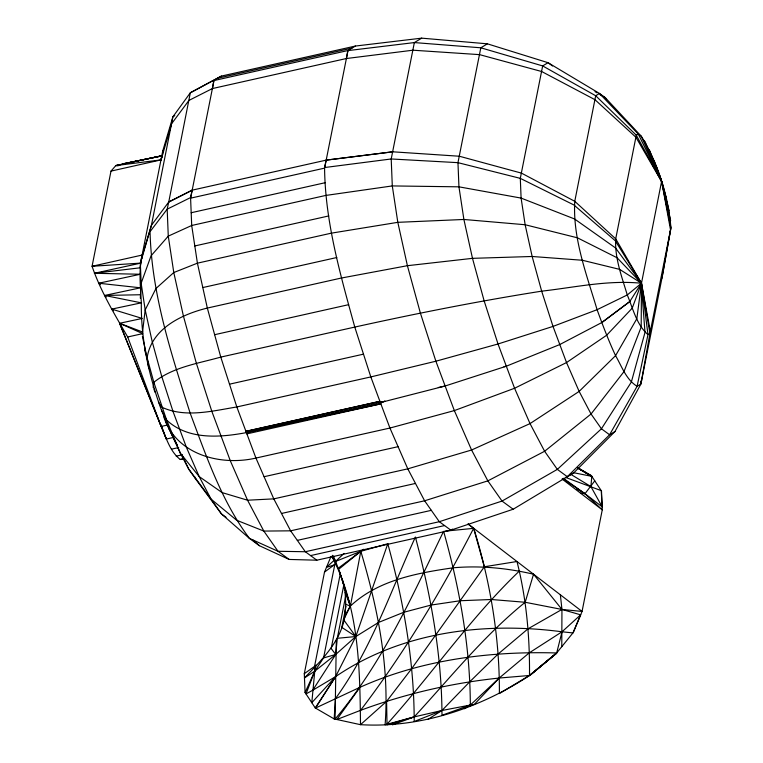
<?xml version="1.0" encoding="UTF-8"?>
<svg xmlns="http://www.w3.org/2000/svg" width="763" height="763" viewBox="0 0 763 763"><rect width="100%" height="100%" fill="white"/><g stroke="black" fill="none" stroke-linecap="round" stroke-linejoin="round"><path stroke-width="1.14" d="M331.762 556.275C359.068 607.443 359.869 667.94 360.498 724.678C420.403 728.255 479.898 708.102 529.608 675.474L555.807 654.034L573.366 632.393L582.055 611.44L602.265 509.846L601.492 491.019L591.306 475.587L578.364 468.091M177.235 445.077L171.179 433.432L161.479 410.208C148.899 375.816 140.888 339.583 141.317 302.844C140.592 287.002 138.484 270.665 142.128 255.061L162.71 151.084L172.896 116.806L190.33 92.781L221.413 76.081L355.415 46.047L421.691 38.15L487.385 43.825L548.034 62.69L599.489 93.458L605.259 97.683L641.244 136.215C658.183 163.587 668.178 195.843 670.935 227.87L662.627 274.756L640.901 384.018L614.959 431.534L573.9 472.736L567.319 476.703L557.333 469.379L544.62 451.267L530.027 423.599L514.577 388.262L498.02 343.989L484.124 300.813L472.488 258.342L463.894 219.467L458.945 186.83L457.962 162.662L480.814 47.792L487.385 43.825M661.597 181.384L641.473 283.226L641.187 327.012L623.991 371.619L591.048 414.004L544.62 451.267L487.853 480.862L424.619 500.795L290.627 530.819L273.783 498.878L255.939 458.077L236.826 406.956L220.784 357.113L207.336 308.071L197.417 263.168L191.704 225.486L190.569 197.569L192.181 190.159L326.183 160.135L392.754 151.808L459.364 156.234L521.444 173.115L574.768 201.298L615.712 238.848L641.473 283.216L650.314 331.39L640.901 384.018L637.095 386.307L609.589 434.767L567.319 476.703M561.778 646.671L561.95 609.446L560.366 594.797M336.311 639.928L335.071 719.108C382.129 663.514 412.192 596.37 443.589 531.296C459.536 587.834 470.122 646.156 470.332 705.031L470.342 706.147M140.945 262.157L141.489 258.276L151.446 225.247L172.896 116.806L174.775 115.671M162.529 154.555L162.71 151.084M140.316 298.18L141.145 283.254L140.344 263.512L151.446 225.247L168.737 202.014L190.33 92.781L221.413 76.081M444.743 531.182L473.756 528.339C490.294 581.797 499.708 637.525 499.384 693.557L529.493 675.465C529.856 637.143 526.432 598.717 516.98 561.511L484.371 566.756L411.667 668.655L386.603 701.369L360.498 724.678L334.165 718.918L335.453 698.565C371.114 649.58 390.503 591.707 415.387 537.047C430.78 595.226 441.806 654.931 441.977 715.284L470.332 705.031L474.281 704.44L499.193 678.049L529.245 652.861L562.026 631.783L580.653 614.835L561.95 609.446L525.182 602.274L491.334 599.499L460.146 600.739L431.009 605.078L403.77 612.279L378.505 622.455L355.825 636.542L335.701 654.473L314.766 671.182L304.475 677.945C322.329 659.213 342.654 639.919 345.343 612.498M363.751 549.265L360.813 551.296C377.513 607.3 389.55 666.137 385.105 724.812L414.175 716.905L441.939 710.496L470.332 705.031L499.193 678.049L529.608 675.474L556.675 652.966L562.026 631.783L572.937 632.928L580.653 614.835M141.908 258.161L142.128 255.061L92.065 266.277C100.659 291.313 114.479 314.175 127.688 336.988L161.136 426.441C166.315 437.895 169.92 451.477 180.249 459.488L183.32 458.964M315.987 665.021L314.766 671.182L311.8 702.704L335.634 676.6L355.825 636.542L387.795 543.714L360.813 551.296L334.881 561.702L332.697 555.33M565.316 477.323L601.244 490.638L602.141 506.794L590.905 486.575L591.802 476.36L578.22 468.139M342.787 580.738L345.134 592.489L345.763 604.306L344.647 615.999L350.379 606.089L360.813 551.296L338.228 568.235L333.479 556.246M345.887 595.073L337.294 638.288L335.701 654.473L312.687 690.286L305.992 693.92L314.766 671.182L323.56 657.935L340.508 572.679M142.29 334.223L145.189 309.902L141.145 283.254L151.026 255.834L168.27 236.139L191.704 225.486L325.696 195.452L392.296 185.924L458.945 186.83L521.1 198.094L574.529 218.952L615.588 247.994L641.473 283.226L649.942 333.431L647.978 334.614L637.095 386.307C626.051 379.554 621.788 366.316 615.569 355.653C608.578 340.67 602.722 325.229 597.095 309.692C586.652 274.585 572.631 238.371 574.768 201.298L595.693 95.747L599.489 93.458L638.259 134.021L641.244 136.215L661.683 181.613L666.595 199.267M110.997 171.103L161.06 159.887L162.147 155.719L115.842 165.571L110.997 171.103L92.065 266.277L140.783 263.111L140.173 267.794L94.421 273.288L140.382 274.251L98.694 283.235L100.468 284.675M573.9 472.736L513.175 509.236L450.847 530.171L316.845 560.195L289.148 559.441L259.41 545.707L249.415 538.382L221.48 513.947L211.093 499.155L199.191 476.57L186.573 447.719L173.058 411.572L161.708 376.321L152.199 341.643L145.189 309.902L155.986 288.471L173.792 272.534L197.417 263.168L331.419 233.144L397.819 222.329L463.894 219.467L525.144 224.742L577.391 237.798L617.067 257.751L641.464 283.254C608.035 279.859 574.749 287.422 541.663 291.161C478.983 301.051 416.732 313.402 354.776 327.069C340.46 274.928 325.095 222.023 324.571 167.545L391.209 158.971L457.962 162.662L520.299 178.361L573.967 204.999L615.293 240.774L641.473 283.216L636.828 318.743L615.569 355.653L579.146 391.409L530.027 423.599L471.582 450.008L407.785 468.844L273.783 498.868L247.555 500.213L222.119 492.602L199.191 476.57L180.335 453.193L168.518 427.681L169.577 429.75M153.134 387.394L153.84 382.311L147.116 357.79L142.395 336.416M141.441 259.286L142.128 255.061M661.817 278.466L670.935 227.87L661.693 181.623L654.025 160.449M118.112 165.829L115.842 165.571L161.06 159.887L171.656 123.644L188.947 100.411L212.391 88.556L213.821 80.659M212.391 88.556L346.392 58.522L347.823 50.625L355.415 46.047M649.942 333.431L670.515 229.787L661.693 181.623L649.399 149.891M324.819 166.992L347.985 50.53L213.983 80.554L190.597 198.161L324.59 168.127M513.175 509.236L502.035 501.072L487.853 480.862L471.582 450.008L454.347 410.589L435.883 361.214L420.384 313.059L407.404 265.696L397.819 222.329L392.296 185.924L391.209 158.971L414.357 42.575L421.691 38.15M334.165 718.918L315.262 707.95L305.076 692.527L304.294 673.7L324.504 572.097L330.951 556.551M305.076 692.527L314.766 671.182L314.547 666.366L334.757 564.763L335.901 561.558M343.951 584.286L331.18 648.521L335.701 654.473L323.56 657.935M345.992 606.366L341.805 627.386L355.825 636.542L337.294 638.288M168.737 202.014L192.19 190.168L168.737 202.014L167.183 209.176L168.27 236.139L173.792 272.534L183.378 315.901L196.358 363.274L211.856 411.419L230.321 460.804L247.555 500.213L263.826 531.077L278.009 551.277L289.148 559.441M324.571 167.545L326.183 160.125L392.754 151.808M161.06 159.887L162.147 155.719L115.842 165.571M355.825 636.542L343.693 619.814L350.379 606.089C378.047 580.118 416.817 573.099 453.06 567.815C480.061 565.402 507.185 568.073 533.537 574.215L525.182 602.274C483.675 635.894 450.227 677.802 414.175 716.905L392.468 724.85M148.747 368.634L147.116 357.79C151.551 328.576 181.556 314.423 207.336 308.061L341.338 278.037L407.404 265.696L472.488 258.342L532.154 256.482L582.35 260.25L619.632 269.368L641.473 283.226L632.212 308.185L606.642 335.243L566.528 362.559L514.577 388.262L454.347 410.589L389.931 428.043L255.939 458.067C220.526 466.298 175.805 454.624 163.702 416.598M468.12 524.067L473.623 528.311C440.938 591.859 403.904 653.481 360.546 710.343L336.874 719.509L360.002 687.291C421.529 659.642 489.732 651.049 556.675 652.966L530.571 674.893M640.472 382.11L641.616 380.069M246.363 432.621L380.832 403.837L370.828 376.932L354.776 327.079L220.774 357.103C198.018 363.531 172.762 367.089 153.84 382.311L166.62 420.06C187.908 440.06 219.763 437.59 246.363 432.621L380.365 402.587L445.096 386.011L506.289 366.221L559.746 344.552L601.854 322.52L629.733 301.604L641.454 283.245L647.978 334.614C636.504 324.704 633.004 308.538 627.272 294.966C621.864 276.788 614.606 258.047 615.712 238.848L636.294 135.204L638.259 134.021L661.683 181.613L669.161 210.893M315.262 707.95L335.634 676.6C401.433 631.688 484.476 621.568 562.026 631.783M641.292 283.512L644.993 332.43L631.335 382.082L601.435 428.787L557.333 469.379L502.035 501.072L439.307 521.711L305.314 551.735L278.009 551.277L249.415 538.382C221.508 501.024 206.344 456.245 190.111 413.002C171.341 354.108 151.551 293.993 150.053 231.666L167.183 209.176L190.569 197.569M580.576 493.203L584.973 493.709L594.768 480.833M387.795 543.714C403.236 600.166 413.651 658.25 414.175 716.905L387.013 724.821L387.003 724.201C432.116 674.044 470.399 617.877 519.279 571.134M427.89 719.414L441.939 710.496L469.693 681.836L498.039 654.082L528.034 628.798L561.95 609.446L582.055 611.44L468.11 524.009M335.539 561.463L344.008 553.452M324.504 572.097L336.197 563.418M334.89 559.603L326.469 567.376L334.757 564.763M529.493 675.465L556.675 652.966M641.454 283.245L627.272 294.966L597.095 309.692L553.013 326.411L498.02 343.989L435.883 361.214L370.818 376.922L236.826 406.956C212.419 410.961 185.457 418.086 161.861 407.242L158.466 402.082M360.813 551.296L338.743 569.236L350.379 606.089L345.763 604.306M601.854 322.52L629.733 301.595M304.294 673.7L314.547 666.366M464.362 708.741L470.332 705.031M452.573 529.121L450.847 530.171L439.307 521.701L424.619 500.795L407.785 468.844L389.931 428.043L379.898 401.338L245.886 431.343L246.84 433.889L380.842 403.856M614.959 431.534L609.589 434.767L601.435 428.787L591.048 414.004L579.146 391.409L566.528 362.559L553.013 326.411L541.663 291.161L532.154 256.482L525.144 224.742L521.1 198.094L520.299 178.361L542.665 65.923L548.034 62.69L552.565 66.009M312.687 690.286L335.634 676.6L315.481 708.074L360.002 687.291M441.939 710.496L414.204 721.512L414.175 716.905M360.546 710.343C405.172 693.796 451.849 682.99 499.193 678.049M217.951 78.169L351.943 48.136M191.189 212.734L325.181 182.71M194.803 245.953L328.805 215.929M202.805 287.556L336.807 257.522M127.688 336.988L142.71 333.622L119.61 323.283L161.136 426.441L167.488 425.02M214.632 334.699L348.634 304.675M229.491 384.18L363.493 354.156M113.344 310.779L111.732 309.11L142.252 318.429L119.61 323.283L166.305 439.04L173.249 437.485M503.99 366.717L506.289 366.221M438.286 387.528L445.096 386.011M245.886 431.333L379.888 401.328M171.446 449.169L178.676 447.557M176.205 456.15L182.481 454.738M180.249 459.488L183.435 458.773M264.084 476.713L398.086 446.679M281.471 513.47L415.473 483.437M297.332 540.376L431.333 510.342M310.579 555.598L444.571 525.564M94.421 273.288L140.783 263.111M111.732 309.11L141.317 302.844L104.598 295.453L106.286 297.007M162.462 155.709L122.423 163.94L160.545 156.167M346.392 58.522L412.974 50.205L479.574 54.64L541.654 71.512L594.978 99.695L635.922 137.254L661.683 181.613L670.648 220.641M347.823 50.625L414.357 42.575L480.814 47.792L542.665 65.923L595.693 95.747L636.294 135.204L661.683 181.613L645.04 141.622L642.608 139.114M140.506 294.737L104.598 295.453L140.535 287.813L98.694 283.235M573.442 472.669L591.802 476.36L577.648 468.015M119.61 323.283L142.557 331.991M576.904 489.083L584.973 493.709L602.141 506.794M577.572 467.996L591.802 476.36M595.035 91.636L597.076 92.848M600.147 94.66L605.259 97.683L606.595 99.581M570.314 474.033L590.905 486.575M562.531 478.544L584.973 493.709L602.265 509.846L562.073 479.002M563.342 478.267L584.973 493.709M316.845 560.195L305.314 551.735L290.627 530.829L263.826 531.077L236.702 520.271L211.093 499.155L188.757 469.169L180.335 453.193L166.63 420.07L161.508 410.275M226.01 517.266L221.48 513.947L196.101 479.622L188.757 469.169L182.243 455.492M252.4 539.641L259.41 545.707M533.537 574.215L561.95 609.446M165.924 421.968L167.936 426.145M194.498 476.455L196.101 479.622M166.849 424.075L168.098 426.784L165.943 421.834M345.134 592.489L350.379 606.089L339.697 571.935M160.993 424.648L166.305 439.04M656.495 167.03L661.626 181.451M658.965 173.678L663.123 186.573M153.897 388.872L154.899 392.106M332.42 555.903L333.078 558.173M473.623 528.311L484.371 566.756M144.722 349.263L145.886 354.929M386.603 701.369L387.003 724.201M384.905 401.204L380.356 402.587L384.905 401.204"/></g></svg>
